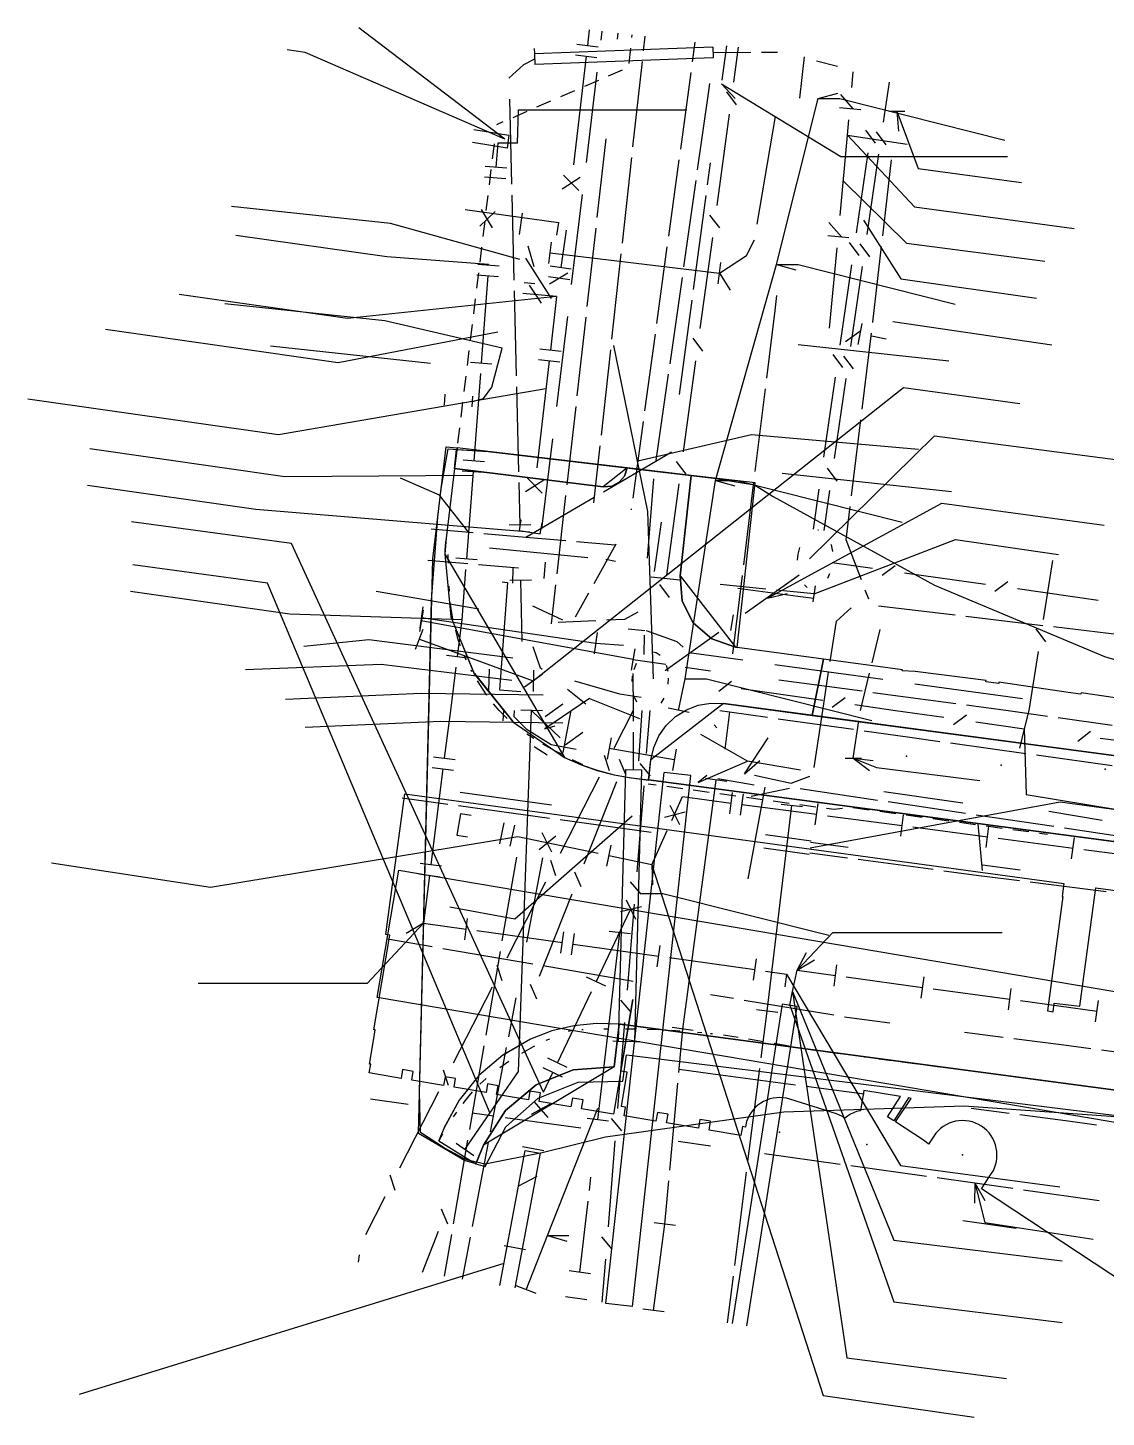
# Model space of a CAD drawing. Header units: metres. Extents: x -3782 to -2031, y 18790 to 19846.
# Drawn here: x -3781.7 to -3731.6, y 18967.2 to 19031.7 of the extents above; entities that cross this region are included whole.
import ezdxf

# ---------------------------------------------------------------- set-up
doc = ezdxf.new("R2010")
doc.units = ezdxf.units.M
for name, color, linetype in [('BOUNDARY', 7, 'Continuous'), ('CURB', 7, 'Continuous'), ('ELECTR_CABLE', 7, 'Continuous'), ('ELECTR_CABLE_COMM', 7, 'Continuous'), ('GAS', 7, 'Continuous'), ('GRASS', 7, 'Continuous'), ('GROUND', 7, 'Continuous'), ('OVERHEAD_POWER_LINE', 7, 'Continuous'), ('ROAD', 7, 'Continuous'), ('SEWER', 7, 'Continuous'), ('SIDEWALK_PATH', 7, 'Continuous'), ('TREE', 7, 'Continuous'), ('WATER_PIPELINE', 7, 'Continuous')]:
    doc.layers.add(name, color=color, linetype=linetype)

msp = doc.modelspace()

# ---------------------------------------------------------------- linework, layer by layer
at = {"layer": 'BOUNDARY'}
msp.add_lwpolyline([(-3729.879, 18981.037), (-3738.229, 18981.629), (-3746.596, 18981.344), (-3754.887, 18980.188), (-3757.824, 18979.459), (-3760.461, 18978.945), (-3761.207, 18979.112), (-3761.4, 18979.175), (-3762.363, 18979.687), (-3763.473, 18980.414), (-3763.517, 18982.297), (-3762.954, 19005.113), (-3762.672, 19008.968), (-3762.509, 19010.299), (-3762.192, 19012.141), (-3760.327, 19012.015), (-3749.866, 19010.79), (-3747.958, 19010.471), (-3747.102, 19009.938), (-3739.608, 19005.813), (-3731.716, 19002.512), (-3723.517, 19000.073)], dxfattribs=at)
at = {"layer": 'CURB'}
for points in [[(-3753.652, 19031.37), (-3753.666, 19031.24)], [(-3753.72, 19030.743), (-3753.797, 19030.038)], [(-3755.213, 19029.247), (-3755.863, 19028.964)], [(-3754.105, 19029.728), (-3754.755, 19029.446)], [(-3756.322, 19028.765), (-3756.972, 19028.483)], [(-3757.431, 19028.284), (-3758.081, 19028.001)], [(-3759.648, 19027.321), (-3759.944, 19027.192)], [(-3758.539, 19027.802), (-3759.189, 19027.52)], [(-3760.051, 19026.313), (-3760.137, 19025.609)], [(-3760.198, 19025.113), (-3760.284, 19024.41)], [(-3760.344, 19023.913), (-3760.43, 19023.21)], [(-3760.49, 19022.713), (-3760.576, 19022.01)], [(-3760.637, 19021.514), (-3760.723, 19020.81)], [(-3760.783, 19020.314), (-3760.869, 19019.611)], [(-3760.93, 19019.114), (-3761.016, 19018.411)], [(-3761.076, 19017.914), (-3761.162, 19017.211)], [(-3761.222, 19016.715), (-3761.308, 19016.011)], [(-3761.369, 19015.515), (-3761.455, 19014.812)], [(-3761.515, 19014.315), (-3761.601, 19013.612)], [(-3761.662, 19013.115), (-3761.748, 19012.412)], [(-3761.892, 19011.23), (-3762.286, 19008.003), (-3762.348, 19007.256)], [(-3754.99, 19010.388), (-3761.892, 19011.23)], [(-3753.876, 19011.259), (-3754.99, 19010.388)], [(-3750.897, 19010.91), (-3751.418, 19006.245)], [(-3762.348, 19007.256), (-3756.784, 18997.823)], [(-3762.173, 19006.835), (-3762.181, 19007.236)], [(-3751.418, 19006.245), (-3748.839, 19002.94)], [(-3762.131, 19005.533), (-3762.142, 19005.763)], [(-3761.968, 19004.243), (-3762.093, 19005.035)], [(-3761.715, 19003.278), (-3761.833, 19003.722)], [(-3761.607, 19002.993), (-3761.715, 19003.278)], [(-3761.347, 19002.335), (-3761.424, 19002.528)], [(-3761.084, 19001.801), (-3761.12, 19001.867)], [(-3760.41, 19000.722), (-3760.832, 19001.37)], [(-3760.391, 19000.7), (-3760.41, 19000.722)], [(-3759.823, 19000), (-3760.076, 19000.311)], [(-3749.395, 19000.32), (-3752.769, 18997.704)], [(-3696.454, 18993.273), (-3749.395, 19000.32)], [(-3759.451, 18999.626), (-3759.823, 19000)], [(-3758.211, 18998.695), (-3758.54, 18998.902)], [(-3757.226, 18998.12), (-3757.784, 18998.434)], [(-3756.854, 18997.934), (-3757.226, 18998.12)], [(-3755.93, 18997.483), (-3756.406, 18997.712)], [(-3752.534, 18996.531), (-3752.904, 18996.582)], [(-3752.881, 18996.773), (-3702.554, 18990.112), (-3696.454, 18993.273)], [(-3751.297, 18996.362), (-3752.038, 18996.463)], [(-3750.061, 18996.193), (-3750.802, 18996.294)], [(-3748.825, 18996.023), (-3749.565, 18996.125)], [(-3747.588, 18995.854), (-3748.329, 18995.955)], [(-3746.352, 18995.685), (-3747.093, 18995.786)], [(-3745.116, 18995.515), (-3745.857, 18995.617)], [(-3744.261, 18995.398), (-3744.62, 18995.447)], [(-3743.879, 18995.449), (-3744.261, 18995.398)], [(-3742.643, 18995.373), (-3743.384, 18995.474)], [(-3741.406, 18995.204), (-3742.147, 18995.305)], [(-3740.17, 18995.035), (-3740.911, 18995.136)], [(-3738.933, 18994.866), (-3739.674, 18994.967)], [(-3737.697, 18994.697), (-3738.438, 18994.798)], [(-3736.461, 18994.528), (-3737.202, 18994.63)], [(-3735.224, 18994.359), (-3735.965, 18994.461)], [(-3734.358, 18994.241), (-3734.729, 18994.292)], [(-3754.245, 18985.441), (-3754.484, 18983.454), (-3760.539, 18979.82), (-3760.904, 18978.959)], [(-3757.488, 18984.743), (-3757.654, 18984.673)], [(-3756.453, 18985.147), (-3756.611, 18985.09)], [(-3755.92, 18985.172), (-3755.977, 18985.17)], [(-3754.718, 18985.204), (-3754.965, 18985.201)], [(-3753.516, 18985.201), (-3753.952, 18985.206)], [(-3752.433, 18985.169), (-3752.939, 18985.188)], [(-3751.421, 18985.114), (-3751.815, 18985.138)], [(-3750.412, 18985.035), (-3750.615, 18985.052)], [(-3749.916, 18984.986), (-3750, 18984.995)], [(-3748.726, 18984.817), (-3749.405, 18984.931)], [(-3747.541, 18984.618), (-3748.233, 18984.734)], [(-3758.24, 18984.384), (-3758.788, 18984.077)], [(-3758.173, 18984.417), (-3758.24, 18984.384)], [(-3746.355, 18984.418), (-3747.048, 18984.535)], [(-3745.169, 18984.219), (-3745.554, 18984.283)], [(-3744.121, 18984.077), (-3744.674, 18984.15)], [(-3743.978, 18984.058), (-3744.121, 18984.077)], [(-3759.37, 18983.708), (-3759.787, 18983.409)], [(-3742.786, 18983.9), (-3742.853, 18983.909)], [(-3741.594, 18983.742), (-3742.166, 18983.818)], [(-3740.402, 18983.585), (-3741.098, 18983.677)], [(-3739.374, 18983.448), (-3739.907, 18983.519)], [(-3738.018, 18983.269), (-3738.715, 18983.361)], [(-3760.424, 18982.907), (-3760.715, 18982.646)], [(-3736.826, 18983.111), (-3737.523, 18983.203)], [(-3735.635, 18982.953), (-3736.331, 18983.046)], [(-3734.443, 18982.796), (-3735.139, 18982.888)], [(-3733.251, 18982.638), (-3733.947, 18982.73)], [(-3761.289, 18982.028), (-3761.509, 18981.747)], [(-3761.065, 18982.291), (-3761.289, 18982.028)], [(-3732.059, 18982.48), (-3732.755, 18982.572)], [(-3761.807, 18981.345), (-3761.953, 18981.135)], [(-3762.457, 18980.336), (-3762.623, 18980.027)], [(-3762.623, 18980.027), (-3760.904, 18978.959)]]:
    msp.add_lwpolyline(points, dxfattribs=at)
at = {"layer": 'ELECTR_CABLE'}
for points in [[(-3755.081, 19031.117), (-3755.03, 19031.531)], [(-3754.328, 19031.168), (-3754.297, 19031.445)], [(-3753.115, 19030.625), (-3753.042, 19031.298)], [(-3758.194, 19030.737), (-3758.184, 19030.487)], [(-3749.898, 19030.798), (-3758.184, 19030.487)], [(-3758.184, 19030.487), (-3758.166, 19029.987)], [(-3750.727, 19031.027), (-3750.851, 19030.116)], [(-3749.898, 19030.798), (-3749.88, 19030.298)], [(-3749.889, 19030.548), (-3748.139, 19030.556)], [(-3749.469, 19029.262), (-3749.249, 19030.854)], [(-3747.639, 19030.559), (-3746.896, 19030.563)], [(-3758.694, 19029.977), (-3759.369, 19029.354)], [(-3758.175, 19030.237), (-3758.694, 19029.977)], [(-3749.88, 19030.298), (-3758.166, 19029.987)], [(-3753.605, 19026.163), (-3753.17, 19030.127)], [(-3745.648, 19030.349), (-3745.871, 19028.43)], [(-3744.107, 19029.898), (-3745.076, 19030.143)], [(-3755.768, 19025.446), (-3755.261, 19029.628)], [(-3750.919, 19029.621), (-3751.404, 19026.065)], [(-3750.047, 19029.114), (-3750.113, 19028.649)], [(-3750.113, 19028.649), (-3750.617, 19025.106)], [(-3749.494, 19029.084), (-3743.948, 19025.724)], [(-3749.494, 19029.084), (-3748.854, 19028.404)], [(-3744.999, 19028.404), (-3744.099, 19028.654)], [(-3759.345, 19028.378), (-3759.247, 19024.428)], [(-3746.94, 19020.704), (-3744.999, 19028.404)], [(-3744.999, 19028.404), (-3743.999, 19028.404)], [(-3743.999, 19028.404), (-3736.331, 19026.471)], [(-3741.723, 19027.828), (-3740.973, 19027.828)], [(-3741.348, 19027.828), (-3740.358, 19025.153)], [(-3741.348, 19027.828), (-3741.27, 19026.897)], [(-3747.834, 19022.569), (-3746.992, 19027.582)], [(-3755.261, 19022.89), (-3754.85, 19026.532)], [(-3754.094, 19021.701), (-3753.659, 19025.666)], [(-3751.472, 19025.569), (-3751.957, 19022.014)], [(-3750.138, 19024.401), (-3750, 19025.427)], [(-3743.948, 19025.724), (-3736.21, 19025.724)], [(-3742.005, 19022.036), (-3741.605, 19025.566)], [(-3750.687, 19024.611), (-3751.257, 19020.603)], [(-3740.358, 19025.153), (-3735.566, 19024.504)], [(-3756.456, 19019.776), (-3755.949, 19023.957)], [(-3764.864, 19022.607), (-3772.254, 19023.402)], [(-3759.235, 19023.928), (-3759.137, 19019.979)], [(-3750.791, 19019.537), (-3750.204, 19023.905)], [(-3758.862, 19020.929), (-3764.864, 19022.607)], [(-3755.727, 19018.752), (-3755.317, 19022.393)], [(-3758.198, 19020.593), (-3758.464, 19021.557)], [(-3757.515, 19020.756), (-3757.395, 19021.748)], [(-3752.025, 19021.518), (-3752.51, 19017.962)], [(-3748.33, 19021.129), (-3747.954, 19021.854)], [(-3742.459, 19018.032), (-3742.061, 19021.54)], [(-3758.597, 19021.002), (-3757.408, 19019.119)], [(-3757.455, 19021.252), (-3749.586, 19020.308)], [(-3754.584, 19017.239), (-3754.149, 19021.204)], [(-3749.646, 19019.812), (-3749.526, 19020.804)], [(-3749.586, 19020.308), (-3748.33, 19021.129)], [(-3751.328, 19020.108), (-3751.898, 19016.1)], [(-3749.779, 19010.676), (-3746.94, 19020.704)], [(-3749.586, 19020.308), (-3749.089, 19019.517)], [(-3746.94, 19020.704), (-3745.94, 19020.704)], [(-3746.94, 19020.704), (-3746.04, 19020.454)], [(-3745.94, 19020.704), (-3738.65, 19018.866)], [(-3759.124, 19019.479), (-3759.027, 19015.529)], [(-3765.131, 19018.083), (-3772.563, 19018.883)], [(-3751.443, 19014.673), (-3750.857, 19019.041)], [(-3746.936, 19019.262), (-3747.016, 19018.57)], [(-3757.144, 19014.105), (-3756.637, 19018.287)], [(-3756.193, 19014.613), (-3755.783, 19018.255)], [(-3747.016, 19018.57), (-3747.405, 19015.426)], [(-3759.672, 19016.812), (-3765.131, 19018.083)], [(-3742.957, 19013.988), (-3742.523, 19017.514)], [(-3742.462, 19018.01), (-3742.459, 19018.032)], [(-3763.002, 19016.106), (-3770.441, 19016.907)], [(-3752.578, 19017.467), (-3753.063, 19013.911)], [(-3745.938, 19016.989), (-3738.936, 19016.235)], [(-3760.152, 19015.011), (-3759.672, 19016.812)], [(-3755.073, 19012.777), (-3754.638, 19016.742)], [(-3751.968, 19015.605), (-3752.538, 19011.597)], [(-3760.55, 19014.488), (-3760.152, 19015.011)], [(-3759.014, 19015.029), (-3758.916, 19011.08)], [(-3747.466, 19014.93), (-3747.941, 19011.095)], [(-3762.352, 19014.178), (-3762.32, 19014.677)], [(-3761.069, 19014.097), (-3761.037, 19014.595)], [(-3761.053, 19014.346), (-3760.55, 19014.488)], [(-3756.659, 19010.474), (-3756.249, 19014.116)], [(-3753.13, 19013.416), (-3753.379, 19011.595)], [(-3743.452, 19009.966), (-3743.018, 19013.492)], [(-3757.832, 19008.435), (-3757.325, 19012.616)], [(-3753.379, 19011.595), (-3748.098, 19012.813)], [(-3748.098, 19012.813), (-3740.342, 19012.125)], [(-3755.417, 19009.64), (-3755.127, 19012.28)], [(-3752.099, 19011.824), (-3754.979, 19010.141)], [(-3751.808, 19011.994), (-3752.099, 19011.824)], [(-3753.379, 19011.595), (-3753.616, 19009.86)], [(-3762.584, 19009.991), (-3764.403, 19010.784)], [(-3758.904, 19010.58), (-3758.855, 19008.605)], [(-3752.659, 19010.749), (-3752.948, 19007.068)], [(-3751.184, 19001.475), (-3749.779, 19010.676)], [(-3749.779, 19010.676), (-3748.779, 19010.676)], [(-3749.779, 19010.676), (-3748.879, 19010.426)], [(-3748.779, 19010.676), (-3741.104, 19008.741)], [(-3748.002, 19010.598), (-3748.477, 19006.763)], [(-3746.679, 19011.01), (-3738.81, 19010.163)], [(-3761.23, 19008.267), (-3762.584, 19009.991)], [(-3755.411, 19009.889), (-3758.582, 19008.036)], [(-3757.125, 19006.336), (-3756.715, 19009.978)], [(-3753.683, 19009.364), (-3753.691, 19009.308)], [(-3743.703, 19007.929), (-3743.513, 19009.469)], [(-3758.355, 19008.611), (-3759.355, 19008.599)], [(-3752.602, 19006.449), (-3752.273, 19008.743)], [(-3761.029, 19008.25), (-3762.979, 19008.42)], [(-3758.582, 19008.036), (-3760.531, 19008.206)], [(-3756.726, 19007.874), (-3758.582, 19008.036)], [(-3754.429, 19007.673), (-3756.228, 19007.83)], [(-3745.195, 19005.411), (-3738.629, 19007.938)], [(-3742.994, 19006.059), (-3743.703, 19007.929)], [(-3738.629, 19007.938), (-3733.844, 19007.238)], [(-3760.262, 19007.547), (-3755.696, 19007.103)], [(-3754.405, 19007.724), (-3755.425, 19005.884)], [(-3761.275, 19006.805), (-3763.135, 19006.958)], [(-3758.917, 19006.612), (-3760.777, 19006.764)], [(-3759.177, 19005.913), (-3759.167, 19006.615)], [(-3757.729, 19006.132), (-3757.661, 19006.879)], [(-3754.867, 19007.023), (-3754.418, 19006.933)], [(-3759.426, 19005.948), (-3759.803, 19000.962)], [(-3759.675, 19005.967), (-3759.425, 19005.948)], [(-3758.324, 19006.051), (-3759.324, 19006.039)], [(-3758.824, 19006.045), (-3758.758, 19003.205)], [(-3751.423, 19006.045), (-3752.765, 19006.182)], [(-3748.538, 19006.267), (-3748.988, 19002.631)], [(-3760.758, 19004.697), (-3765.523, 19005.526)], [(-3757.386, 19004.018), (-3757.181, 19005.839)], [(-3755.668, 19005.447), (-3756.287, 19004.331)], [(-3747.437, 19005.639), (-3749.554, 19005.855)], [(-3745.951, 19005.289), (-3748.735, 19005.67)], [(-3745.195, 19005.411), (-3746.94, 19005.589)], [(-3745.202, 19005.202), (-3745.951, 19005.289)], [(-3745.137, 19005.782), (-3745.253, 19005.04)], [(-3742.656, 19005.168), (-3742.816, 19005.591)], [(-3763.49, 19003.821), (-3763.345, 19004.81)], [(-3758.266, 19004.855), (-3756.878, 19004.21)], [(-3744.155, 19004.139), (-3743.48, 19004.772)], [(-3742.21, 19004.853), (-3738.637, 19004.436)], [(-3763.418, 19004.315), (-3755.324, 19003.13)], [(-3757.083, 19004.104), (-3755.335, 19004.182)], [(-3754.835, 19004.205), (-3753.986, 19004.243)], [(-3753.986, 19004.243), (-3753.358, 19004.579)], [(-3744.442, 19002.271), (-3744.155, 19004.139)], [(-3738.141, 19004.378), (-3737.766, 19004.334)], [(-3737.766, 19004.334), (-3734.57, 19003.952)], [(-3755.396, 19002.635), (-3755.252, 19003.625)], [(-3753.83, 19003.792), (-3753.056, 19003.716)], [(-3753.081, 19003.502), (-3753.103, 19002.602)], [(-3752.994, 19003.71), (-3751.573, 19003.209)], [(-3742.503, 19002.211), (-3742.124, 19003.764)], [(-3734.073, 19003.893), (-3730.502, 19003.466)], [(-3765.877, 19003.282), (-3768.895, 19002.973)], [(-3759.19, 19002.433), (-3765.877, 19003.282)], [(-3757.897, 19001.967), (-3758.237, 19002.949)], [(-3755.324, 19003.13), (-3754.045, 19003.027)], [(-3751.573, 19003.209), (-3751.277, 19002.936)], [(-3751.014, 19002.693), (-3749.968, 19002.546)], [(-3753.602, 19002.368), (-3752.082, 19002.148)], [(-3751.18, 19002.018), (-3750, 19001.847)], [(-3749.968, 19002.546), (-3748.508, 19002.345)], [(-3747.022, 19002.14), (-3742.008, 19001.448)], [(-3757.817, 19001.903), (-3757.897, 19001.967)], [(-3756.322, 19001.374), (-3754.23, 19000.779)], [(-3753.584, 19000), (-3753.597, 19001.709)], [(-3751.484, 19000), (-3751.184, 19001.475)], [(-3751.184, 19001.475), (-3750.184, 19001.475)], [(-3750.184, 19001.475), (-3742.516, 18999.542)], [(-3746.827, 19001.423), (-3742.968, 19000.907)], [(-3744.792, 19000), (-3744.518, 19001.777)], [(-3743.044, 19000), (-3742.622, 19001.725)], [(-3759.803, 19000.962), (-3758.805, 19000.886)], [(-3755.795, 19000.285), (-3756.646, 19000.966)], [(-3754.23, 19000.779), (-3753.223, 19000.617)], [(-3742.473, 19000.84), (-3738.613, 19000.324)], [(-3740.522, 19001.243), (-3737.79, 19000.866)], [(-3737.79, 19000.866), (-3735.509, 19000.551)], [(-3750.994, 18999.9), (-3751.974, 19000.1)], [(-3738.118, 19000.258), (-3736.188, 19000)], [(-3759.617, 19000), (-3759.649, 18999.523)], [(-3759.116, 19000), (-3759.135, 18999.715)], [(-3759.135, 18999.715), (-3758.56, 18999.14)], [(-3758.312, 19000), (-3757.907, 18999.605)], [(-3757.907, 18999.605), (-3756.981, 18998.727)], [(-3756.848, 18998.045), (-3756.473, 19000)], [(-3753.584, 18999.497), (-3753.584, 19000)], [(-3753.192, 19000), (-3753.342, 18997.663)], [(-3749.579, 19000), (-3749.115, 18999.935)], [(-3749.115, 18999.935), (-3749.346, 18998.2)], [(-3749.115, 18999.935), (-3747.362, 18999.688)], [(-3746.867, 18999.618), (-3743.361, 18999.125)], [(-3745.198, 18997.358), (-3744.792, 19000)], [(-3743.373, 18997.784), (-3743.116, 18999.515)], [(-3736.188, 19000), (-3734.361, 18999.743)], [(-3733.866, 18999.673), (-3731.348, 18999.319)], [(-3758.56, 18999.14), (-3757.399, 18998.42)], [(-3753.584, 18997.247), (-3753.584, 18998.997)], [(-3749.837, 18999.328), (-3749.711, 18999.19)], [(-3742.866, 18999.055), (-3740.863, 18998.773)], [(-3758.192, 18998.324), (-3757.585, 18997.946)], [(-3757.399, 18998.42), (-3756.24, 18998.198)], [(-3754.623, 18998.73), (-3754.797, 18997.746)], [(-3751.687, 18997.707), (-3754.71, 18998.238)], [(-3751.6, 18998.199), (-3751.774, 18997.215)], [(-3748.425, 18997.066), (-3747.326, 18998.735)], [(-3740.863, 18998.773), (-3739.359, 18998.564)], [(-3738.864, 18998.496), (-3735.357, 18998.008)], [(-3748.425, 18997.066), (-3747.721, 18997.68)], [(-3743.748, 18997.784), (-3742.998, 18997.784)], [(-3743.373, 18997.784), (-3742.295, 18997.355)], [(-3743.373, 18997.784), (-3742.629, 18997.219)], [(-3743.373, 18997.784), (-3742.444, 18997.684)], [(-3734.861, 18997.939), (-3731.354, 18997.451)], [(-3754.866, 18972.47), (-3752.157, 18997.113)], [(-3753.959, 18997.257), (-3754.288, 18984.652)], [(-3753.959, 18997.257), (-3753.209, 18997.237)], [(-3753.624, 18972.333), (-3750.915, 18996.977)], [(-3753.209, 18997.237), (-3753.538, 18984.632)], [(-3750.915, 18996.977), (-3752.157, 18997.113)], [(-3747.958, 18996.991), (-3746.266, 18996.623)], [(-3746.266, 18996.623), (-3745.385, 18996.954)], [(-3742.295, 18997.355), (-3737.497, 18996.755)], [(-3751.297, 18985.209), (-3749.735, 18996.771)], [(-3749.239, 18996.704), (-3750.23, 18996.838)], [(-3747.973, 18996.531), (-3749.667, 18996.819)], [(-3747.48, 18996.447), (-3748.278, 18992.187)], [(-3746.338, 18996.379), (-3748.118, 18996.003)], [(-3742.248, 18995.827), (-3745.846, 18996.362)], [(-3741.961, 18996.232), (-3738.293, 18995.706)], [(-3762.206, 18995.638), (-3764.321, 18995.931)], [(-3757.48, 18994.985), (-3761.711, 18995.57)], [(-3757.395, 18995.603), (-3761.625, 18996.188)], [(-3747.376, 18986.042), (-3746.223, 18995.581)], [(-3745.727, 18995.521), (-3746.719, 18995.641)], [(-3745.376, 18993.625), (-3733.771, 18995.753)], [(-3738.156, 18995.219), (-3741.754, 18995.754)], [(-3733.771, 18995.753), (-3729.366, 18995.156)], [(-3753.64, 18995.089), (-3759.084, 18990.305)], [(-3752.755, 18994.331), (-3756.985, 18994.916)], [(-3734.064, 18994.611), (-3737.662, 18995.145)], [(-3737.598, 18994.739), (-3737.396, 18992.564)], [(-3729.973, 18994.002), (-3733.57, 18994.537)], [(-3745.334, 18993.934), (-3747.449, 18994.227)], [(-3743.611, 18993.643), (-3745.36, 18993.875)], [(-3759.019, 18993.187), (-3759.688, 18989.302)], [(-3758.535, 18989.244), (-3757.786, 18993.154)], [(-3745.419, 18993.316), (-3747.534, 18993.609)], [(-3743.648, 18993.143), (-3745.393, 18993.375)], [(-3739.662, 18992.613), (-3743.152, 18993.077)], [(-3737.421, 18992.315), (-3739.166, 18992.547)], [(-3735.618, 18992.588), (-3737.381, 18992.814)], [(-3735.65, 18992.088), (-3737.412, 18992.314)], [(-3731.629, 18991.573), (-3735.154, 18992.025)], [(-3753.214, 18991.507), (-3752.214, 18991.507)], [(-3752.214, 18991.507), (-3744.505, 18989.564)], [(-3759.084, 18990.305), (-3762.109, 18990.867)], [(-3765.007, 18989.4), (-3762.922, 18989.04)], [(-3755.239, 18980.993), (-3754.211, 18989.684)], [(-3753.714, 18989.625), (-3754.708, 18989.743)], [(-3762.43, 18988.956), (-3758.262, 18988.237)], [(-3759.773, 18988.809), (-3760.442, 18984.924)], [(-3757.769, 18988.153), (-3753.601, 18987.434)], [(-3759.376, 18984.843), (-3759.031, 18986.658)], [(-3750, 18986.814), (-3748.939, 18986.638)], [(-3748.445, 18986.556), (-3744.273, 18985.864)], [(-3746.88, 18985.982), (-3747.872, 18986.102)], [(-3747.651, 18983.879), (-3747.376, 18986.042)], [(-3750.802, 18985.142), (-3751.792, 18985.276)], [(-3743.779, 18985.782), (-3743.438, 18985.725)], [(-3743.438, 18985.725), (-3741.683, 18985.503)], [(-3754.538, 18984.659), (-3754.288, 18984.652)], [(-3754.288, 18984.652), (-3753.538, 18984.632)], [(-3753.538, 18984.632), (-3753.288, 18984.626)], [(-3751.481, 18983.193), (-3751.297, 18985.209)], [(-3738.207, 18985.064), (-3736.419, 18984.838)], [(-3735.923, 18984.775), (-3733.598, 18984.481)], [(-3760.527, 18984.431), (-3761.196, 18980.546)], [(-3760.214, 18980.441), (-3759.47, 18984.352)], [(-3733.598, 18984.481), (-3732.347, 18984.313)], [(-3731.851, 18984.247), (-3728.277, 18983.769)], [(-3751.461, 18983.347), (-3750, 18983.153)], [(-3748.265, 18979.058), (-3747.714, 18983.383)], [(-3751.866, 18978.975), (-3751.526, 18982.695)], [(-3750, 18983.153), (-3746.061, 18982.628)], [(-3745.565, 18982.562), (-3742.865, 18982.203)], [(-3765.797, 18981.972), (-3764.04, 18981.729)], [(-3757.581, 18975.619), (-3755.244, 18981.538)], [(-3737.903, 18981.542), (-3736.129, 18981.306)], [(-3761.07, 18981.319), (-3760.073, 18981.181)], [(-3759.534, 18981.107), (-3756.019, 18980.621)], [(-3754.742, 18980.934), (-3755.736, 18981.052)], [(-3735.634, 18981.24), (-3733.293, 18980.928)], [(-3733.293, 18980.928), (-3732.085, 18980.771)], [(-3761.281, 18980.053), (-3761.95, 18976.168)], [(-3761.052, 18976.04), (-3760.308, 18979.95)], [(-3751.513, 18979.998), (-3750, 18979.789)], [(-3747.503, 18979.438), (-3743.989, 18978.945)], [(-3751.894, 18978.664), (-3751.866, 18978.975)], [(-3743.494, 18978.875), (-3739.98, 18978.381)], [(-3755.628, 18977.71), (-3755.554, 18978.335)], [(-3752.124, 18976.15), (-3751.94, 18978.166)], [(-3748.878, 18974.237), (-3748.328, 18978.562)], [(-3739.484, 18978.312), (-3737.723, 18978.064)], [(-3737.723, 18978.064), (-3737.745, 18977.131)], [(-3737.723, 18978.064), (-3735.97, 18977.818)], [(-3737.723, 18978.064), (-3737.258, 18976.225)], [(-3737.723, 18978.064), (-3737.26, 18977.253)], [(-3735.475, 18977.749), (-3731.961, 18977.255)], [(-3756.076, 18973.93), (-3755.687, 18977.213)], [(-3751.628, 18976.084), (-3752.62, 18976.216)], [(-3737.258, 18976.225), (-3732.235, 18975.457)], [(-3762.035, 18975.675), (-3762.37, 18973.733)], [(-3758.571, 18973.111), (-3757.581, 18975.619)], [(-3757.581, 18975.619), (-3756.581, 18975.619)], [(-3757.581, 18975.619), (-3756.681, 18975.369)], [(-3752.657, 18972.142), (-3752.124, 18976.15)], [(-3761.517, 18973.593), (-3761.145, 18975.548)], [(-3756.571, 18973.998), (-3755.581, 18973.862)], [(-3749.217, 18971.578), (-3748.941, 18973.741)], [(-3758.106, 18972.927), (-3759.036, 18973.294)], [(-3756.736, 18972.797), (-3755.745, 18972.661)], [(-3753.624, 18972.333), (-3754.866, 18972.47)], [(-3752.161, 18972.076), (-3753.152, 18972.207)]]:
    msp.add_lwpolyline(points, dxfattribs=at)
at = {"layer": 'ELECTR_CABLE_COMM'}
for points in [[(-3748.923, 19029.163), (-3748.702, 19030.79)], [(-3741.711, 19029.164), (-3741.981, 19027.304)], [(-3748.797, 19028.122), (-3749.251, 19028.718)], [(-3749.701, 19023.444), (-3749.125, 19027.677)], [(-3742.809, 19026.934), (-3742.36, 19026.333)], [(-3742.314, 19026.863), (-3741.866, 19026.262)], [(-3742.693, 19025.891), (-3743.235, 19022.169)], [(-3742.198, 19025.82), (-3742.739, 19022.1)], [(-3749.576, 19022.403), (-3750.029, 19022.999)], [(-3742.894, 19022.769), (-3741.16, 19020.044)], [(-3750.48, 19017.725), (-3749.904, 19021.958)], [(-3743.567, 19021.727), (-3743.119, 19021.126)], [(-3743.072, 19021.659), (-3742.623, 19021.058)], [(-3743.451, 19020.684), (-3743.993, 19016.962)], [(-3742.956, 19020.616), (-3743.497, 19016.896)], [(-3741.16, 19020.044), (-3734.862, 19019.144)], [(-3752.913, 19009.231), (-3754.486, 19016.937)], [(-3750.354, 19016.684), (-3750.808, 19017.28)], [(-3751.258, 19012.006), (-3750.682, 19016.239)], [(-3744.325, 19016.52), (-3743.877, 19015.919)], [(-3743.83, 19016.454), (-3743.381, 19015.854)], [(-3758.236, 19001.375), (-3741.035, 19014.989)], [(-3744.209, 19015.477), (-3744.751, 19011.755)], [(-3743.714, 19015.412), (-3744.255, 19011.692)], [(-3741.035, 19014.989), (-3735.635, 19014.255)], [(-3745.415, 19007.045), (-3739.6, 19012.751)], [(-3739.6, 19012.751), (-3726.588, 19011.05)], [(-3751.132, 19010.965), (-3751.586, 19011.561)], [(-3744.587, 19011.25), (-3744.139, 19010.649)], [(-3752.036, 19006.287), (-3751.46, 19010.52)], [(-3744.968, 19010.271), (-3745.239, 19008.41)], [(-3744.472, 19010.208), (-3744.742, 19008.348)], [(-3752.659, 19001.464), (-3752.913, 19009.231)], [(-3747.361, 19005.216), (-3739.262, 19009.627)], [(-3739.262, 19009.627), (-3731.723, 19008.601)], [(-3745.019, 19008.382), (-3744.991, 19008.379)], [(-3745.957, 19006.977), (-3745.93, 19007.254)], [(-3745.93, 19007.254), (-3745.852, 19007.57)], [(-3744.414, 19007.718), (-3744.403, 19007.688)], [(-3744.403, 19007.688), (-3744.346, 19007.383)], [(-3770.583, 19005.916), (-3776.83, 19006.764)], [(-3744.356, 19006.87), (-3742.478, 19006.605)], [(-3742.035, 19006.275), (-3741.436, 19006.726)], [(-3734.116, 19006.967), (-3734.554, 19004.224)], [(-3760.23, 18981.288), (-3770.583, 19005.916)], [(-3748.391, 19004.51), (-3745.889, 19006.294)], [(-3744.482, 19006.344), (-3744.574, 19006.13)], [(-3740.993, 19006.395), (-3737.237, 19005.866)], [(-3736.794, 19005.536), (-3736.195, 19005.986)], [(-3751.911, 19005.246), (-3752.364, 19005.842)], [(-3747.361, 19005.216), (-3746.451, 19005.427)], [(-3745.51, 19005.71), (-3745.647, 19005.825)], [(-3735.752, 19005.656), (-3731.996, 19005.127)], [(-3763.345, 19004.65), (-3763.524, 19003.667)], [(-3753.602, 19002.368), (-3763.435, 19004.159)], [(-3749.063, 19003.705), (-3748.939, 19004.444)], [(-3763.697, 19002.839), (-3763.354, 19003.778)], [(-3763.525, 19003.309), (-3758.236, 19001.375)], [(-3752.114, 19001.856), (-3749.612, 19003.64)], [(-3734.893, 19003.787), (-3734.453, 19003.18)], [(-3753.512, 19002.86), (-3753.692, 19001.876)], [(-3752.701, 19002.729), (-3752.527, 19002.685)], [(-3752.527, 19002.685), (-3752.344, 19002.562)], [(-3734.792, 19002.743), (-3735.23, 19000)], [(-3765.302, 19002.132), (-3771.601, 19001.882)], [(-3759.237, 19001.395), (-3765.302, 19002.132)], [(-3753.552, 19001.908), (-3753.436, 19002.192)], [(-3752.063, 19002.098), (-3751.992, 19001.825)], [(-3760.287, 19001.916), (-3760.307, 19000.916)], [(-3757.827, 19001.663), (-3758.645, 19001.087)], [(-3758.226, 19001.875), (-3758.246, 19000.875)], [(-3753.642, 19001.341), (-3753.624, 19001.592)], [(-3751.963, 19001.504), (-3751.982, 19001.214)], [(-3763.434, 19000.79), (-3769.733, 19000.515)], [(-3757.771, 19000.715), (-3763.434, 19000.79)], [(-3749.625, 19000.903), (-3749.025, 19001.353)], [(-3748.583, 19001.022), (-3744.791, 19000.482)], [(-3756.86, 19000.288), (-3757.677, 18999.712)], [(-3753.431, 19000.392), (-3753.548, 19000.646)], [(-3752.166, 19000.573), (-3752.316, 19000.333)], [(-3744.348, 19000.151), (-3743.749, 19000.601)], [(-3743.306, 19000.27), (-3741.411, 19000)], [(-3762.521, 18999.493), (-3768.82, 18999.217)], [(-3756.858, 18999.417), (-3762.521, 18999.493)], [(-3758.919, 18983.242), (-3758.312, 19000)], [(-3757.812, 18999.982), (-3758.812, 19000.018)], [(-3753.589, 19000), (-3754.492, 18998.233)], [(-3752.97, 18998.001), (-3752.808, 19000)], [(-3741.411, 19000), (-3739.166, 18999.682)], [(-3738.723, 18999.351), (-3738.124, 18999.802)], [(-3737.681, 18999.471), (-3735.437, 18999.153)], [(-3735.23, 19000), (-3735.437, 18999.153)], [(-3755.932, 18998.97), (-3756.75, 18998.394)], [(-3735.437, 18999.153), (-3735.66, 18998.246)], [(-3735.437, 18999.153), (-3735.346, 18996.099)], [(-3732.948, 18998.574), (-3732.356, 18999.033)], [(-3731.908, 18998.71), (-3727.827, 18998.198)], [(-3754.948, 18997.922), (-3754.717, 18997.209)], [(-3754.25, 18997.734), (-3753.952, 18997.046)], [(-3752.788, 18996.968), (-3753.273, 18997.539)], [(-3755.174, 18996.897), (-3756.979, 18993.364)], [(-3754.377, 18996.693), (-3755.892, 18992.868)], [(-3753.414, 18992.507), (-3753.091, 18996.505)], [(-3735.346, 18996.099), (-3728.019, 18994.896)], [(-3757.436, 18993.053), (-3757.205, 18992.339)], [(-3756.317, 18992.514), (-3756.019, 18991.827)], [(-3757.662, 18992.028), (-3759.467, 18988.495)], [(-3753.232, 18991.474), (-3753.718, 18992.045)], [(-3756.444, 18991.473), (-3757.958, 18987.648)], [(-3753.859, 18987.013), (-3753.535, 18991.012)], [(-3759.923, 18988.183), (-3759.693, 18987.47)], [(-3758.383, 18987.295), (-3758.086, 18986.607)], [(-3760.149, 18987.159), (-3761.954, 18983.625)], [(-3753.676, 18985.98), (-3754.162, 18986.551)], [(-3754.303, 18981.519), (-3753.98, 18985.518)], [(-3762.411, 18983.314), (-3762.18, 18982.601)], [(-3761.407, 18979.611), (-3758.919, 18983.242)], [(-3762.637, 18982.29), (-3764.442, 18978.756)], [(-3754.121, 18980.486), (-3754.606, 18981.057)], [(-3760.994, 18979.328), (-3761.819, 18979.893)], [(-3754.747, 18976.025), (-3754.424, 18980.024)], [(-3764.899, 18978.445), (-3764.668, 18977.732)], [(-3765.124, 18977.42), (-3766.027, 18975.653)], [(-3762.516, 18976.856), (-3762.219, 18976.168)], [(-3762.644, 18975.814), (-3763.401, 18973.902)], [(-3754.565, 18974.992), (-3755.051, 18975.563)], [(-3766.324, 18974.722), (-3766.372, 18974.389)], [(-3755.03, 18972.53), (-3754.868, 18974.53)]]:
    msp.add_lwpolyline(points, dxfattribs=at)
at = {"layer": 'GAS'}
for points in [[(-3759.551, 19026.529), (-3766.337, 19031.693)], [(-3755.637, 19031.602), (-3755.722, 19030.871)], [(-3768.831, 19030.55), (-3769.664, 19030.669)], [(-3759.551, 19026.529), (-3768.831, 19030.55)], [(-3756.276, 19030.431), (-3755.282, 19030.317)], [(-3756.218, 19030.928), (-3755.225, 19030.813)], [(-3755.779, 19030.374), (-3756.363, 19025.325)], [(-3758.961, 19026.334), (-3758.917, 19027.883)], [(-3758.917, 19027.883), (-3751.101, 19027.883)], [(-3760.995, 19026.967), (-3759.362, 19026.715)], [(-3759.362, 19026.715), (-3759.447, 19026.111)], [(-3759.447, 19026.111), (-3761.06, 19026.36)], [(-3759.882, 19026.334), (-3759.966, 19025.229)], [(-3758.961, 19026.334), (-3759.882, 19026.334)], [(-3760.465, 19025.267), (-3759.468, 19025.191)], [(-3760.503, 19024.768), (-3759.505, 19024.692)], [(-3756.054, 19024.74), (-3756.9, 19024.205)], [(-3756.121, 19024.143), (-3756.827, 19024.851)], [(-3761.392, 19023.256), (-3757.066, 19022.656)], [(-3760.722, 19022.481), (-3759.998, 19023.171)], [(-3760.127, 19022.4), (-3760.642, 19023.258)], [(-3758.752, 19023.092), (-3758.889, 19022.101)], [(-3757.066, 19022.656), (-3757.149, 19022.062)], [(-3765.038, 19021.056), (-3772.053, 19022.056)], [(-3756.712, 19022.304), (-3756.962, 19020.572)], [(-3760.31, 19020.71), (-3765.038, 19021.056)], [(-3760.811, 19020.721), (-3759.813, 19020.646)], [(-3760.848, 19020.222), (-3759.851, 19020.147)], [(-3760.349, 19020.185), (-3760.653, 19016.138)], [(-3760.31, 19020.71), (-3760.312, 19020.683)], [(-3757.529, 19020.149), (-3756.539, 19020.006)], [(-3756.623, 19020.307), (-3757.484, 19019.797)], [(-3757.457, 19020.644), (-3756.468, 19020.5)], [(-3758.16, 19019.801), (-3758.657, 19019.856)], [(-3757.855, 19018.906), (-3758.41, 19019.739)], [(-3766.859, 19018.197), (-3774.68, 19019.313)], [(-3757.158, 19019.219), (-3766.859, 19018.197)], [(-3757.158, 19019.219), (-3758.712, 19019.359)], [(-3757.158, 19019.219), (-3757.441, 19016.732)], [(-3767.287, 19016.139), (-3778.094, 19017.68)], [(-3759.877, 19017.557), (-3767.287, 19016.139)], [(-3757.497, 19016.235), (-3758.062, 19011.262)], [(-3757.994, 19016.292), (-3757, 19016.179)], [(-3757.937, 19016.789), (-3756.944, 19016.676)], [(-3761.152, 19016.175), (-3760.155, 19016.1)], [(-3760.691, 19015.639), (-3760.995, 19011.592)], [(-3757.646, 19014.925), (-3770.062, 19012.791)], [(-3770.062, 19012.791), (-3781.708, 19014.452)], [(-3769.766, 19010.849), (-3778.819, 19012.14)], [(-3761.531, 19011.131), (-3760.534, 19011.056)], [(-3761.493, 19011.629), (-3760.496, 19011.554)], [(-3761.032, 19011.093), (-3761.336, 19007.046)], [(-3771.117, 19009.329), (-3778.938, 19010.444)], [(-3761.046, 19010.911), (-3769.766, 19010.849)], [(-3757.751, 19010.69), (-3758.596, 19010.154)], [(-3757.816, 19010.093), (-3758.524, 19010.8)], [(-3758.401, 19008.278), (-3771.117, 19009.329)], [(-3769.463, 19007.749), (-3776.895, 19008.758)], [(-3758.814, 19008.852), (-3758.895, 19008.358)], [(-3757.907, 19008.198), (-3757.827, 19008.691)], [(-3758.895, 19008.358), (-3757.907, 19008.198)], [(-3757.753, 18982.282), (-3769.463, 19007.749)], [(-3761.835, 19007.084), (-3760.838, 19007.009)], [(-3761.374, 19006.548), (-3761.549, 19004.212)], [(-3769.538, 19004.472), (-3776.939, 19005.528)], [(-3761.549, 19004.212), (-3769.538, 19004.472)], [(-3761.549, 19004.212), (-3761.765, 19002.509)], [(-3762.261, 19002.572), (-3761.269, 19002.446)], [(-3761.828, 19002.013), (-3762.084, 19000)], [(-3762.084, 19000), (-3762.366, 18997.78)], [(-3762.862, 18997.842), (-3761.869, 18997.717)], [(-3762.428, 18997.283), (-3762.992, 18992.843)], [(-3762.924, 18997.346), (-3761.932, 18997.221)], [(-3751.9, 18995.597), (-3751.443, 18994.707)], [(-3751.807, 18994.89), (-3751.305, 18996)], [(-3751.305, 18996), (-3749.041, 18995.702)], [(-3749.107, 18995.206), (-3748.976, 18996.198)], [(-3748.611, 18995.141), (-3748.48, 18996.133)], [(-3748.546, 18995.637), (-3745.074, 18995.18)], [(-3745.139, 18994.684), (-3745.009, 18995.676)], [(-3761.617, 18995.202), (-3761.786, 18994.216)], [(-3761.124, 18995.117), (-3761.617, 18995.202)], [(-3752.146, 18995.049), (-3751.177, 18995.3)], [(-3744.578, 18995.115), (-3741.106, 18994.658)], [(-3741.171, 18994.162), (-3741.041, 18995.154)], [(-3759.602, 18994.782), (-3759.807, 18993.803)], [(-3759.113, 18994.68), (-3759.317, 18993.701)], [(-3757.366, 18993.423), (-3757.822, 18994.314)], [(-3752.735, 18992.839), (-3752.013, 18994.434)], [(-3740.61, 18994.593), (-3737.139, 18994.136)], [(-3737.204, 18993.64), (-3737.073, 18994.632)], [(-3758.946, 18994.134), (-3773.223, 18991.783)], [(-3761.786, 18994.216), (-3761.293, 18994.132)], [(-3755.221, 18993.358), (-3758.946, 18994.134)], [(-3757.954, 18993.543), (-3757.185, 18994.183)], [(-3754.63, 18993.745), (-3754.834, 18992.766)], [(-3736.643, 18994.071), (-3733.171, 18993.614)], [(-3733.236, 18993.118), (-3733.106, 18994.11)], [(-3752.735, 18992.839), (-3754.732, 18993.255)], [(-3732.675, 18993.549), (-3729.203, 18993.092)], [(-3773.223, 18991.783), (-3780.605, 18992.915)], [(-3763.551, 18992.409), (-3762.559, 18992.284)], [(-3763.488, 18992.905), (-3762.496, 18992.78)], [(-3763.055, 18992.346), (-3763.337, 18990.126)], [(-3752.735, 18992.839), (-3744.775, 18968.199)], [(-3752.735, 18992.839), (-3752.696, 18991.906)], [(-3753.926, 18991.21), (-3753.486, 18990.312)], [(-3755.316, 18987.409), (-3753.738, 18990.728)], [(-3754.181, 18990.667), (-3753.208, 18990.9)], [(-3763.337, 18990.126), (-3765.945, 18987.332)], [(-3763.337, 18990.126), (-3764.134, 18989.639)], [(-3763.337, 18990.126), (-3761.35, 18989.848)], [(-3761.419, 18989.353), (-3761.281, 18990.343)], [(-3760.855, 18989.778), (-3756.88, 18989.222)], [(-3756.95, 18988.727), (-3756.811, 18989.717)], [(-3756.455, 18988.657), (-3756.316, 18989.648)], [(-3756.385, 18989.153), (-3752.411, 18988.596)], [(-3745.978, 18987.938), (-3744.319, 18989.685)], [(-3744.319, 18989.685), (-3736.455, 18989.685)], [(-3752.48, 18988.101), (-3752.342, 18989.091)], [(-3751.916, 18988.527), (-3747.941, 18987.97)], [(-3748.011, 18987.475), (-3747.872, 18988.465)], [(-3745.978, 18987.938), (-3745.54, 18988.763)], [(-3747.446, 18987.901), (-3746.476, 18987.765)], [(-3746.192, 18986.946), (-3745.978, 18987.938)], [(-3745.978, 18987.938), (-3745.177, 18988.419)], [(-3745.978, 18987.938), (-3744.202, 18987.696)], [(-3744.269, 18987.201), (-3744.134, 18988.192)], [(-3765.945, 18987.332), (-3773.803, 18987.332)], [(-3754.864, 18987.194), (-3755.768, 18987.624)], [(-3746.476, 18987.765), (-3746.557, 18987.174)], [(-3746.476, 18987.765), (-3741.182, 18978.875)], [(-3743.706, 18987.629), (-3740.153, 18987.146)], [(-3740.221, 18986.651), (-3740.086, 18987.641)], [(-3757.108, 18983.639), (-3755.531, 18986.957)], [(-3746.328, 18986.314), (-3746.192, 18986.946)], [(-3746.192, 18986.946), (-3741.49, 18975.402)], [(-3746.192, 18986.946), (-3743.671, 18969.949)], [(-3739.658, 18987.079), (-3736.105, 18986.596)], [(-3736.172, 18986.1), (-3736.037, 18987.091)], [(-3732.124, 18985.55), (-3731.989, 18986.541)], [(-3746.671, 18986.369), (-3749.006, 18971.543)], [(-3748.322, 18971.431), (-3745.986, 18986.259)], [(-3745.986, 18986.259), (-3746.671, 18986.369)], [(-3746.328, 18986.314), (-3741.49, 18972.546)], [(-3735.609, 18986.528), (-3732.056, 18986.045)], [(-3756.871, 18982.972), (-3757.774, 18983.402)], [(-3756.657, 18983.424), (-3757.56, 18983.853)], [(-3757.753, 18982.282), (-3757.323, 18983.187)], [(-3758.321, 18981.264), (-3757.441, 18981.74)], [(-3758.214, 18981.854), (-3757.557, 18981.101)], [(-3759.785, 18973.309), (-3758.609, 18979.574)], [(-3757.921, 18979.444), (-3759.089, 18973.195)], [(-3757.747, 18979.563), (-3758.73, 18979.744)], [(-3758.609, 18979.574), (-3757.921, 18979.444)], [(-3741.182, 18978.875), (-3733.779, 18977.888)], [(-3758.941, 18977.91), (-3758.061, 18978.386)], [(-3758.596, 18974.966), (-3759.579, 18975.147)], [(-3741.49, 18975.402), (-3733.675, 18974.456)], [(-3759.595, 18974.32), (-3779.317, 18968.247)], [(-3741.49, 18972.546), (-3733.677, 18971.589)], [(-3743.671, 18969.949), (-3736.266, 18968.981)], [(-3744.775, 18968.199), (-3737.762, 18967.19)]]:
    msp.add_lwpolyline(points, dxfattribs=at)
at = {"layer": 'GRASS'}
for points in [[(-3761.775, 19012.185), (-3761.892, 19011.23), (-3754.99, 19010.388), (-3754.594, 19010.419), (-3754.253, 19010.593), (-3754.002, 19010.883), (-3753.876, 19011.259)], [(-3747.924, 19010.562), (-3750.897, 19010.91), (-3751.418, 19006.245), (-3751.319, 19005.076), (-3750.802, 19004.067), (-3749.949, 19003.321), (-3748.839, 19002.94), (-3748.772, 19002.931)], [(-3749.395, 19000.32), (-3696.454, 18993.273), (-3697.549, 18991.792), (-3699.007, 18990.733), (-3700.713, 18990.154), (-3702.554, 18990.112), (-3752.881, 18996.773), (-3752.769, 18997.704), (-3752.64, 18998.285), (-3752.401, 18998.825), (-3752.061, 18999.307), (-3751.629, 18999.717), (-3751.124, 19000.033), (-3750.572, 19000.242), (-3749.99, 19000.339)]]:
    msp.add_lwpolyline(points, close=True, dxfattribs=at)
msp.add_lwpolyline([(-3640.013, 18970.225), (-3753.958, 18985.408), (-3754.03, 18985.417), (-3754.101, 18985.425), (-3754.173, 18985.433), (-3754.245, 18985.441), (-3754.484, 18983.454), (-3756.381, 18983.32), (-3758.103, 18982.622), (-3759.529, 18981.431), (-3760.539, 18979.82), (-3760.904, 18978.959), (-3760.462, 18978.836), (-3759.505, 18980.669), (-3758.009, 18982.008), (-3756.143, 18982.748), (-3754.076, 18982.785), (-3753.913, 18984.01), (-3692.365, 18976.396), (-3637.421, 18968.657)], dxfattribs=at)
at = {"layer": 'GROUND'}
for points in [[(-3760.327, 19012.015), (-3753.876, 19011.259), (-3754.002, 19010.883), (-3754.253, 19010.593), (-3754.594, 19010.419), (-3754.99, 19010.388), (-3761.892, 19011.23), (-3761.792, 19012.114)], [(-3699.007, 18990.733), (-3700.713, 18990.154), (-3702.554, 18990.112), (-3752.868, 18996.771), (-3752.769, 18997.704), (-3752.64, 18998.285), (-3752.401, 18998.825), (-3752.061, 18999.307), (-3751.629, 18999.717), (-3751.124, 19000.034), (-3750.572, 19000.243), (-3749.99, 19000.339), (-3749.395, 19000.32), (-3745.29, 18999.774), (-3723.443, 18996.865), (-3696.454, 18993.273), (-3697.549, 18991.792)]]:
    msp.add_lwpolyline(points, close=True, dxfattribs=at)
for points in [[(-3729.528, 19000.34), (-3732.794, 19000.813), (-3732.801, 19000.763), (-3733.396, 19000.841), (-3736.61, 19001.307), (-3736.617, 19001.257), (-3737.212, 19001.334), (-3737.206, 19001.384), (-3740.497, 19001.81), (-3741.098, 19001.837), (-3741.091, 19001.89), (-3744.756, 19002.387), (-3748.769, 19002.931), (-3748.839, 19002.94), (-3749.949, 19003.321), (-3750.802, 19004.067), (-3751.319, 19005.076), (-3751.418, 19006.245), (-3750.897, 19010.91), (-3749.866, 19010.79), (-3747.958, 19010.471), (-3747.102, 19009.938), (-3739.608, 19005.813), (-3731.716, 19002.512), (-3723.517, 19000.073)], [(-3639.132, 18968.898), (-3691.698, 18976.302), (-3693.034, 18976.479), (-3729.879, 18981.037), (-3738.229, 18981.629), (-3746.596, 18981.344), (-3754.887, 18980.188), (-3757.824, 18979.459), (-3760.461, 18978.945), (-3760.871, 18979.037), (-3760.539, 18979.82), (-3759.529, 18981.431), (-3758.103, 18982.622), (-3756.381, 18983.32), (-3754.484, 18983.454), (-3754.245, 18985.441), (-3754.173, 18985.433), (-3754.101, 18985.425), (-3754.03, 18985.417), (-3753.958, 18985.408), (-3640.013, 18970.225)]]:
    msp.add_lwpolyline(points, dxfattribs=at)
at = {"layer": 'OVERHEAD_POWER_LINE'}
for points in [[(-3755.621, 19000.551), (-3757.694, 18999.154)], [(-3755.621, 19000.551), (-3753.297, 18999.63)], [(-3757.694, 18999.154), (-3757.213, 18999.289)], [(-3748.287, 18997.646), (-3750.458, 18998.886)], [(-3750.582, 18996.655), (-3748.287, 18997.646)], [(-3745.821, 18997.233), (-3748.287, 18997.646)], [(-3750.177, 18996.975), (-3750.582, 18996.655)], [(-3731.822, 18994.891), (-3734.288, 18995.303)], [(-3735.818, 18975.957), (-3738.294, 18976.301)]]:
    msp.add_lwpolyline(points, dxfattribs=at)
at = {"layer": 'ROAD'}
msp.add_lwpolyline([(-3640.013, 18970.225), (-3753.958, 18985.408), (-3754.03, 18985.417), (-3754.102, 18985.426), (-3754.173, 18985.433), (-3754.174, 18985.433), (-3754.245, 18985.441), (-3754.246, 18985.441), (-3755.301, 18985.473), (-3755.302, 18985.473), (-3756.347, 18985.366), (-3756.348, 18985.366), (-3757.371, 18985.123), (-3757.372, 18985.123), (-3758.357, 18984.746), (-3758.359, 18984.745), (-3759.64, 18984.005), (-3759.641, 18984.004), (-3760.755, 18983.049), (-3760.757, 18983.048), (-3761.677, 18981.906), (-3761.678, 18981.904), (-3762.38, 18980.601), (-3762.38, 18980.6), (-3762.62, 18980.035), (-3762.621, 18980.032), (-3762.62, 18980.028), (-3762.618, 18980.025), (-3762.616, 18980.023), (-3760.905, 18978.96), (-3760.904, 18978.959), (-3760.905, 18978.959), (-3761.425, 18979.105), (-3761.427, 18979.105), (-3763.564, 18980.362), (-3763.565, 18980.363), (-3762.906, 19007.047), (-3762.272, 19012.242), (-3762.272, 19012.243), (-3762.271, 19012.243), (-3761.785, 19012.186), (-3761.784, 19012.186), (-3761.784, 19012.185), (-3761.892, 19011.231), (-3762.286, 19008.003), (-3762.307, 19007.817), (-3762.324, 19007.63), (-3762.338, 19007.444), (-3762.338, 19007.443), (-3762.348, 19007.257), (-3762.348, 19007.256), (-3762.059, 19004.356), (-3762.058, 19004.353), (-3760.973, 19001.712), (-3760.971, 19001.709), (-3759.184, 18999.482), (-3759.182, 18999.48), (-3756.784, 18997.824), (-3756.783, 18997.823), (-3756.037, 18997.492), (-3756.036, 18997.492), (-3755.267, 18997.223), (-3755.266, 18997.223), (-3754.477, 18997.018), (-3754.476, 18997.018), (-3753.672, 18996.878), (-3753.671, 18996.878), (-3752.881, 18996.773), (-3702.555, 18990.113)], dxfattribs=at)
at = {"layer": 'SEWER'}
for points in [[(-3743.439, 19028.919), (-3743.373, 19029.641)], [(-3743.374, 19027.938), (-3743.954, 19028.594)], [(-3744.009, 19027.996), (-3743.022, 19027.906)], [(-3743.64, 19026.704), (-3743.574, 19027.426)], [(-3743.99, 19022.973), (-3743.64, 19026.704)], [(-3743.64, 19026.704), (-3740.873, 19026.286)], [(-3743.64, 19026.704), (-3740.527, 19023.38)], [(-3743.839, 19024.582), (-3740.907, 19021.691)], [(-3740.527, 19023.38), (-3733.125, 19022.373)], [(-3744.562, 19022.051), (-3743.576, 19021.958)], [(-3743.927, 19021.991), (-3744.506, 19022.649)], [(-3744.479, 19017.748), (-3744.129, 19021.479)], [(-3740.907, 19021.691), (-3734.478, 19020.863)], [(-3743.022, 19017.621), (-3743.733, 19017.11)], [(-3743.144, 19016.996), (-3742.955, 19017.968)], [(-3741.54, 19018.06), (-3734.151, 19016.968)], [(-3741.845, 19017.237), (-3742.533, 19017.37)], [(-3729.182, 18972.36), (-3737.417, 18977.797), (-3736.965, 18978.482), (-3736.885, 18978.617), (-3736.819, 18978.76), (-3736.767, 18978.908), (-3736.73, 18979.06), (-3736.708, 18979.216), (-3736.701, 18979.373), (-3736.71, 18979.529), (-3736.734, 18979.685), (-3736.773, 18979.837), (-3736.826, 18979.984), (-3736.894, 18980.126), (-3736.976, 18980.26), (-3737.07, 18980.385), (-3737.176, 18980.501), (-3737.293, 18980.606), (-3737.42, 18980.699), (-3737.555, 18980.778), (-3737.698, 18980.845), (-3737.846, 18980.897), (-3737.998, 18980.934), (-3738.154, 18980.956), (-3738.311, 18980.963), (-3738.467, 18980.954), (-3738.623, 18980.93), (-3738.775, 18980.891), (-3738.922, 18980.837), (-3739.064, 18980.769), (-3739.198, 18980.688), (-3739.323, 18980.593), (-3739.439, 18980.487), (-3739.544, 18980.37), (-3739.637, 18980.244), (-3739.884, 18979.869), (-3739.984, 18979.958), (-3740.111, 18980.05), (-3741.414, 18980.897), (-3740.693, 18981.99), (-3740.81, 18982.01), (-3741.498, 18980.952), (-3741.788, 18981.14), (-3741.182, 18982.072), (-3742.882, 18982.354), (-3743.038, 18981.42), (-3743.07, 18981.415), (-3743.222, 18981.375), (-3743.369, 18981.32), (-3743.511, 18981.251), (-3743.644, 18981.169), (-3743.766, 18981.076), (-3743.873, 18981.143), (-3744.014, 18981.212), (-3744.161, 18981.267), (-3746.318, 18981.954), (-3746.47, 18981.995), (-3746.625, 18982.02), (-3746.781, 18982.03), (-3746.938, 18982.024), (-3747.094, 18982.003), (-3747.247, 18981.967), (-3747.395, 18981.916), (-3747.538, 18981.851), (-3747.674, 18981.772), (-3747.801, 18981.681), (-3747.919, 18981.577), (-3748.026, 18981.462), (-3748.122, 18981.337), (-3748.204, 18981.204), (-3748.273, 18981.063), (-3748.328, 18980.916), (-3748.369, 18980.764), (-3748.386, 18980.656), (-3748.525, 18980.68), (-3748.594, 18980.271), (-3750.073, 18980.52), (-3750.004, 18980.928), (-3750.498, 18981.011), (-3750.566, 18980.602), (-3752.045, 18980.851), (-3751.977, 18981.259), (-3752.47, 18981.341), (-3752.538, 18980.934), (-3754.018, 18981.182), (-3753.949, 18981.589), (-3754.136, 18981.621), (-3753.869, 18983.211), (-3754.173, 18983.262), (-3753.617, 18986.584), (-3754.511, 18981.265), (-3755.99, 18981.513), (-3755.922, 18981.92), (-3756.415, 18982.002), (-3756.483, 18981.596), (-3757.962, 18981.845), (-3757.894, 18982.25), (-3758.387, 18982.333), (-3758.456, 18981.927), (-3759.935, 18982.176), (-3759.867, 18982.581), (-3760.36, 18982.664), (-3760.428, 18982.259), (-3761.907, 18982.507), (-3761.839, 18982.912), (-3762.332, 18982.994), (-3762.4, 18982.59), (-3763.88, 18982.839), (-3763.812, 18983.242), (-3764.305, 18983.325), (-3764.373, 18982.921), (-3765.852, 18983.17), (-3765.784, 18983.573), (-3765.843, 18983.583), (-3765.645, 18984.766), (-3765.577, 18985.169), (-3765.636, 18985.179), (-3764.902, 18989.568), (-3765.084, 18989.593), (-3765.003, 18990.187), (-3764.192, 18996.132), (-3733.596, 18991.961), (-3733.677, 18991.367), (-3733.636, 18991.361), (-3734.36, 18986.051), (-3734.09, 18986.017), (-3734.041, 18986.416), (-3732.858, 18986.27), (-3732.109, 18991.759), (-3710.758, 18988.848)]]:
    msp.add_lwpolyline(points, dxfattribs=at)
at = {"layer": 'SIDEWALK_PATH'}
for points in [[(-3751.418, 19006.245), (-3750.897, 19010.91), (-3753.876, 19011.259), (-3754.002, 19010.883), (-3754.253, 19010.593), (-3754.594, 19010.419), (-3754.99, 19010.388), (-3761.892, 19011.23), (-3762.287, 19007.995), (-3762.307, 19007.811), (-3762.325, 19007.626), (-3762.338, 19007.442), (-3762.349, 19007.256), (-3762.061, 19004.353), (-3760.975, 19001.706), (-3759.185, 18999.475), (-3756.784, 18997.816), (-3756.039, 18997.485), (-3755.271, 18997.217), (-3754.484, 18997.012), (-3753.681, 18996.871), (-3752.869, 18996.763), (-3752.769, 18997.704), (-3752.64, 18998.285), (-3752.401, 18998.825), (-3752.061, 18999.307), (-3751.629, 18999.717), (-3751.124, 19000.034), (-3750.572, 19000.243), (-3749.99, 19000.339), (-3749.395, 19000.32), (-3745.29, 18999.774), (-3744.756, 19002.387), (-3748.769, 19002.931), (-3748.839, 19002.94), (-3749.949, 19003.321), (-3750.802, 19004.067), (-3751.319, 19005.076)], [(-3728.927, 19000.312), (-3728.933, 19000.262), (-3729.528, 19000.34), (-3732.794, 19000.813), (-3732.801, 19000.763), (-3733.396, 19000.841), (-3736.61, 19001.307), (-3736.617, 19001.257), (-3737.212, 19001.334), (-3737.206, 19001.384), (-3740.497, 19001.81), (-3741.098, 19001.837), (-3741.091, 19001.89), (-3744.756, 19002.387), (-3745.29, 18999.774), (-3723.443, 18996.865), (-3722.843, 18999.525), (-3725.071, 18999.813), (-3725.077, 18999.763), (-3725.672, 18999.84), (-3725.666, 18999.89)], [(-3754.484, 18983.454), (-3754.245, 18985.441), (-3755.301, 18985.472), (-3756.348, 18985.366), (-3757.371, 18985.123), (-3758.358, 18984.745), (-3759.641, 18984.004), (-3760.756, 18983.049), (-3761.678, 18981.905), (-3762.38, 18980.6), (-3762.623, 18980.027), (-3760.904, 18978.959), (-3760.539, 18979.82), (-3759.529, 18981.431), (-3758.103, 18982.622), (-3756.381, 18983.32)]]:
    msp.add_lwpolyline(points, close=True, dxfattribs=at)
at = {"layer": 'TREE'}
for p in [(-3740.902, 18997.872), (-3736.512, 18997.466), (-3731.674, 18997.28), (-3746.804, 18980.43), (-3742.739, 18979.85), (-3738.301, 18979.363)]:
    msp.add_point(p, dxfattribs=at)
at = {"layer": 'WATER_PIPELINE'}
msp.add_lwpolyline([(-3720.977, 18979.135), (-3765.483, 18986.676), (-3764.481, 18992.592), (-3658.884, 18974.7)], dxfattribs=at)

doc.saveas('drawing.dxf')
